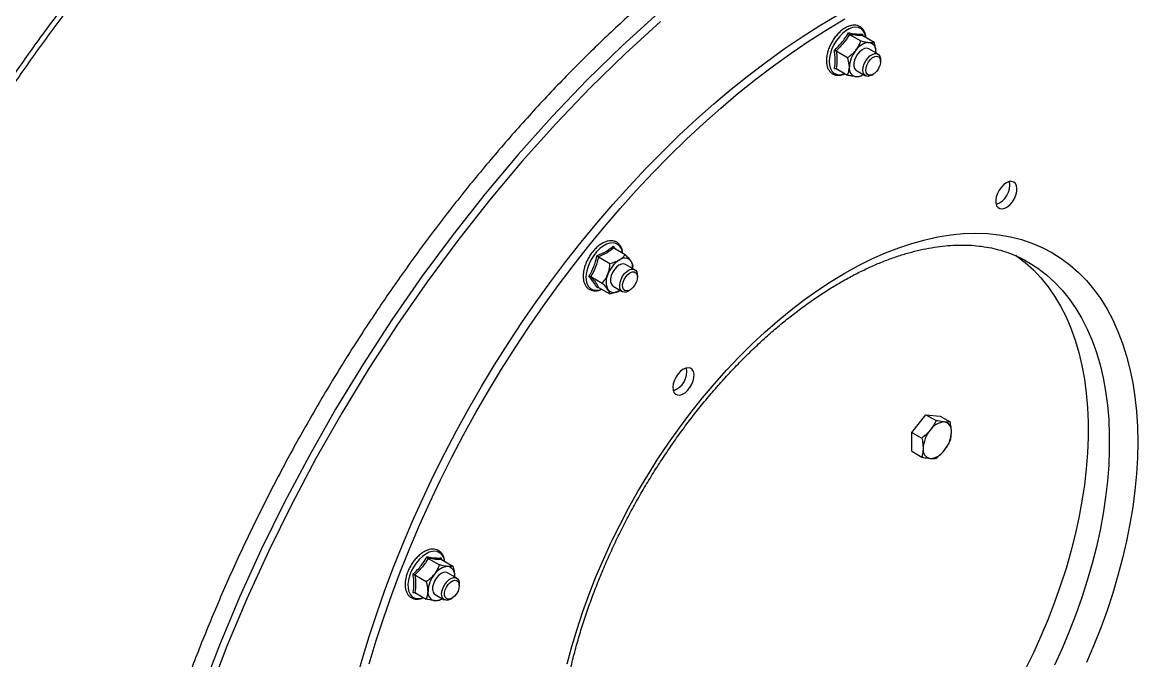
# Paper-space layout 'Sheet2' of a CAD drawing. Header units: millimetres. Extents: x 2 to 418, y 2 to 295.
# Drawn here: x 182.28 to 226.86, y 70.92 to 96.45 of the extents above; entities that cross this region are included whole.
import ezdxf

# ---------------------------------------------------------------- set-up
doc = ezdxf.new("R2010")
doc.units = ezdxf.units.MM

psp = doc.layouts.new('Sheet2')

# ---------------------------------------------------------------- linework, layer by layer
at = {"color": 7, "linetype": 'Continuous', "lineweight": 25}
for p, q in [((215.343, 95.965), (215.797, 95.702)), ((215.859, 95.98), (215.866, 95.924)), ((215.874, 95.917), (216.328, 95.655)), ((214.813, 95.305), (215.267, 95.043)), ((216.484, 95.176), (216.118, 95.387)), ((216.393, 95.229), (216.398, 95.261)), ((216.398, 95.261), (216.398, 95.226)), ((214.813, 94.598), (215.267, 94.335)), ((215.618, 94.521), (215.984, 94.31)), ((216.587, 94.88), (216.587, 94.947)), ((216.234, 94.335), (216.292, 94.369)), ((205.927, 87.425), (206.381, 87.163)), ((205.314, 87.072), (205.768, 86.81)), ((206.761, 86.555), (206.395, 86.766)), ((206.687, 86.728), (206.674, 86.605)), ((205.008, 86.283), (205.462, 86.02)), ((206.865, 86.259), (206.865, 86.326)), ((205.303, 85.851), (205.253, 85.828)), ((205.314, 85.847), (205.768, 85.585)), ((205.895, 85.9), (206.261, 85.689)), ((206.175, 85.739), (206.145, 85.721)), ((206.511, 85.714), (206.57, 85.748)), ((217.834, 80.051), (218.4, 80.755)), ((218.4, 80.755), (218.802, 80.523)), ((218.4, 80.755), (218.966, 80.704)), ((218.966, 80.704), (219.368, 80.472)), ((217.834, 80.051), (218.236, 79.819)), ((217.834, 79.297), (217.834, 80.051)), ((217.834, 79.297), (218.236, 79.065)), ((198.503, 75.015), (198.957, 74.753)), ((199.019, 75.031), (199.026, 74.975)), ((199.033, 74.968), (199.487, 74.706)), ((197.973, 74.356), (198.427, 74.094)), ((199.643, 74.227), (199.278, 74.438)), ((199.558, 74.311), (199.555, 74.278)), ((199.558, 74.311), (199.557, 74.277)), ((197.973, 73.649), (198.427, 73.386)), ((198.778, 73.572), (199.144, 73.361)), ((199.747, 73.931), (199.747, 73.998)), ((199.394, 73.386), (199.452, 73.42))]:
    psp.add_line(p, q, dxfattribs=at)
at = {"color": 8, "linetype": 'Continuous', "lineweight": 25}
for p, q in [((214.864, 94.568), (214.739, 94.586)), ((198.024, 73.619), (197.899, 73.637))]:
    psp.add_line(p, q, dxfattribs=at)
at = {"color": 7, "linetype": 'Continuous', "lineweight": 25, "flags": 128}
for points in [[(207.705, 96.827), (206.266, 95.516), (204.851, 94.133), (203.462, 92.683), (202.104, 91.168), (200.782, 89.594), (199.496, 87.963), (198.252, 86.282), (197.053, 84.553), (195.901, 82.783), (194.801, 80.974), (193.754, 79.132), (192.764, 77.263), (191.832, 75.371), (190.963, 73.461), (190.158, 71.537), (189.419, 69.606), (188.75, 67.679), (188.15, 65.755), (187.622, 63.838), (187.166, 61.933), (186.783, 60.047), (186.475, 58.183), (186.243, 56.346)], [(195.609, 70.046), (195.865, 70.966), (196.145, 71.888), (196.447, 72.812), (196.772, 73.736), (197.119, 74.659), (197.488, 75.58), (197.878, 76.498), (198.288, 77.412), (198.719, 78.321), (199.17, 79.224), (199.639, 80.119), (200.127, 81.005), (200.633, 81.881), (201.157, 82.747), (201.697, 83.601), (202.253, 84.443), (202.825, 85.27), (203.411, 86.083), (204.012, 86.879), (204.625, 87.659), (205.251, 88.421), (205.889, 89.165), (206.538, 89.889), (207.196, 90.592), (207.865, 91.274), (208.541, 91.934), (209.226, 92.57), (209.917, 93.183), (210.615, 93.772), (211.317, 94.335), (212.024, 94.873), (212.735, 95.384), (213.448, 95.867), (214.162, 96.323), (214.878, 96.751)], [(207.795, 96.483), (206.373, 95.188), (204.975, 93.822), (203.603, 92.39), (202.262, 90.893), (200.955, 89.338), (199.685, 87.728), (198.457, 86.067), (197.272, 84.359), (196.134, 82.61), (195.047, 80.824), (194.013, 79.004), (193.035, 77.158), (192.115, 75.288), (191.256, 73.401), (190.461, 71.501), (189.731, 69.594), (189.069, 67.688), (188.476, 65.784), (187.954, 63.889), (187.503, 62.005), (187.125, 60.139), (186.821, 58.295), (186.592, 56.478)], [(196.148, 70.802), (196.428, 71.725), (196.73, 72.648), (197.055, 73.572), (197.402, 74.496), (197.771, 75.417), (198.161, 76.335), (198.571, 77.249), (199.002, 78.158), (199.452, 79.06), (199.922, 79.955), (200.41, 80.842), (200.916, 81.718), (201.44, 82.584), (201.98, 83.438), (202.536, 84.279), (203.108, 85.107), (203.694, 85.919), (204.294, 86.716), (204.908, 87.496), (205.534, 88.258), (206.172, 89.001), (206.82, 89.725), (207.479, 90.429), (208.147, 91.111), (208.824, 91.77), (209.509, 92.407), (210.2, 93.02), (210.897, 93.609), (211.6, 94.172), (212.307, 94.709), (213.017, 95.22), (213.731, 95.704), (214.445, 96.16), (215.161, 96.587)], [(216.118, 95.387), (216.109, 95.392), (216.031, 95.411), (215.94, 95.396), (215.844, 95.348), (215.75, 95.271), (215.664, 95.17), (215.594, 95.054), (215.544, 94.93), (215.518, 94.808), (215.518, 94.697), (215.544, 94.605), (215.594, 94.538), (215.618, 94.521)], [(215.88, 94.539), (215.893, 94.657), (215.932, 94.781), (215.992, 94.902), (216.071, 95.012), (216.162, 95.101), (216.258, 95.165), (216.352, 95.196), (216.438, 95.195), (216.508, 95.159), (216.558, 95.093), (216.584, 95.001), (216.587, 94.947)], [(215.997, 94.539), (216.01, 94.647), (216.049, 94.761), (216.108, 94.87), (216.185, 94.964), (216.27, 95.036), (216.358, 95.079), (216.44, 95.09), (216.509, 95.066), (216.558, 95.011), (216.584, 94.929), (216.584, 94.827), (216.558, 94.715), (216.509, 94.603), (216.44, 94.5), (216.358, 94.415), (216.27, 94.357), (216.185, 94.33), (216.108, 94.337), (216.049, 94.377), (216.01, 94.446), (215.997, 94.539)], [(216.234, 94.335), (216.162, 94.302), (216.071, 94.287), (215.992, 94.306), (215.932, 94.357), (215.893, 94.437), (215.88, 94.539)], [(221.825, 90.085), (221.727, 90.076), (221.622, 90.033), (221.516, 89.959), (221.417, 89.859), (221.329, 89.738), (221.26, 89.605), (221.213, 89.468), (221.191, 89.335), (221.195, 89.215), (221.226, 89.115), (221.281, 89.042), (221.357, 89), (221.449, 88.991), (221.551, 89.018), (221.658, 89.076), (221.761, 89.164), (221.855, 89.275), (221.934, 89.403), (221.993, 89.54), (222.028, 89.676), (222.037, 89.803), (222.019, 89.914), (221.976, 90.001), (221.91, 90.059), (221.825, 90.085)], [(204.065, 70.797), (204.249, 71.49), (204.455, 72.186), (204.685, 72.884), (204.937, 73.582), (205.211, 74.278), (205.506, 74.971), (205.822, 75.66), (206.158, 76.343), (206.513, 77.019), (206.886, 77.686), (207.277, 78.343), (207.685, 78.988), (208.109, 79.621), (208.547, 80.239), (209, 80.841), (209.466, 81.426), (209.945, 81.993), (210.434, 82.541), (210.933, 83.068), (211.442, 83.574), (211.958, 84.057), (212.482, 84.516), (213.011, 84.95), (213.544, 85.359), (214.081, 85.74), (214.62, 86.095), (215.161, 86.421), (215.701, 86.719), (216.241, 86.987), (216.778, 87.225), (217.311, 87.433), (217.84, 87.609), (218.364, 87.754), (218.88, 87.868), (219.388, 87.949), (219.888, 87.999), (220.377, 88.016), (220.855, 88.001), (221.322, 87.954), (221.775, 87.874), (222.213, 87.763), (222.637, 87.62), (223.045, 87.446), (223.436, 87.24), (223.809, 87.004), (224.164, 86.738), (224.5, 86.443), (224.816, 86.118), (225.111, 85.766), (225.385, 85.386), (225.637, 84.979), (225.866, 84.546), (226.073, 84.089), (226.257, 83.608), (226.417, 83.104), (226.553, 82.578), (226.664, 82.032), (226.751, 81.466), (226.814, 80.882), (226.851, 80.28), (226.864, 79.663), (226.851, 79.032), (226.814, 78.388), (226.751, 77.732), (226.664, 77.065), (226.553, 76.39), (226.417, 75.707), (226.257, 75.019), (226.073, 74.326), (225.866, 73.629), (225.637, 72.932), (225.385, 72.234), (225.111, 71.538), (224.816, 70.844)], [(221.987, 87.132), (222.029, 87.103), (222.371, 86.84), (222.694, 86.547), (222.998, 86.225), (223.28, 85.876), (223.541, 85.499), (223.781, 85.097), (223.998, 84.668), (224.192, 84.216), (224.363, 83.74), (224.51, 83.242), (224.633, 82.722), (224.732, 82.182), (224.806, 81.624), (224.856, 81.048), (224.881, 80.455), (224.881, 79.848), (224.856, 79.227), (224.806, 78.593), (224.732, 77.949), (224.633, 77.295), (224.51, 76.633), (224.363, 75.965), (224.192, 75.292), (223.998, 74.615), (223.781, 73.937), (223.541, 73.258), (223.28, 72.579), (222.998, 71.904), (222.694, 71.232), (222.371, 70.566)], [(206.395, 86.766), (206.392, 86.768), (206.315, 86.789), (206.225, 86.777), (206.129, 86.732), (206.035, 86.657), (205.948, 86.558), (205.876, 86.443), (205.824, 86.319), (205.796, 86.196), (205.794, 86.084), (205.818, 85.99), (205.866, 85.922), (205.895, 85.9)], [(206.205, 85.741), (206.169, 85.823), (206.158, 85.927), (206.173, 86.046), (206.213, 86.17), (206.276, 86.291), (206.356, 86.399), (206.447, 86.487), (206.543, 86.547), (206.637, 86.576), (206.721, 86.572), (206.79, 86.534), (206.838, 86.465), (206.862, 86.371), (206.865, 86.326)], [(206.314, 85.77), (206.282, 85.846), (206.275, 85.944), (206.295, 86.054), (206.339, 86.168), (206.403, 86.274), (206.483, 86.364), (206.57, 86.429), (206.657, 86.464), (206.736, 86.466), (206.8, 86.434), (206.844, 86.371), (206.864, 86.284), (206.857, 86.178), (206.825, 86.065), (206.77, 85.954), (206.698, 85.855), (206.614, 85.777), (206.526, 85.726), (206.442, 85.707), (206.369, 85.723), (206.314, 85.77)], [(208.496, 82.39), (208.412, 82.267), (208.346, 82.133), (208.302, 81.995), (208.285, 81.864), (208.294, 81.747), (208.329, 81.651), (208.387, 81.583), (208.466, 81.546), (208.561, 81.544), (208.664, 81.575), (208.771, 81.639), (208.873, 81.732), (208.965, 81.846), (209.041, 81.976), (209.096, 82.113), (209.127, 82.248), (209.131, 82.373), (209.109, 82.481), (209.062, 82.563), (208.992, 82.616), (208.905, 82.636), (208.805, 82.621), (208.7, 82.573), (208.594, 82.494), (208.496, 82.39)], [(199.278, 74.438), (199.205, 74.461), (199.115, 74.451), (199.02, 74.409), (198.925, 74.336), (198.837, 74.239), (198.764, 74.125), (198.71, 74.002), (198.68, 73.878), (198.676, 73.765), (198.697, 73.669), (198.744, 73.598), (198.778, 73.572)], [(199.217, 73.339), (199.141, 73.363), (199.083, 73.419), (199.049, 73.503), (199.04, 73.609), (199.058, 73.728), (199.1, 73.853), (199.164, 73.973), (199.245, 74.079), (199.337, 74.165), (199.434, 74.223), (199.527, 74.249), (199.61, 74.242), (199.678, 74.201), (199.724, 74.13), (199.746, 74.035), (199.747, 73.998)], [(199.305, 73.38), (199.236, 73.404), (199.186, 73.459), (199.16, 73.541), (199.16, 73.643), (199.186, 73.755), (199.236, 73.867), (199.305, 73.97), (199.386, 74.055), (199.474, 74.113), (199.56, 74.14), (199.636, 74.133), (199.696, 74.093), (199.734, 74.024), (199.747, 73.931), (199.734, 73.823), (199.696, 73.709), (199.636, 73.6), (199.56, 73.505), (199.474, 73.433), (199.386, 73.39), (199.305, 73.38)], [(199.394, 73.386), (199.306, 73.348), (199.217, 73.339)]]:
    psp.add_lwpolyline(points, dxfattribs=at)
at = {"color": 8, "linetype": 'Continuous', "lineweight": 25, "flags": 128}
for points in [[(215.993, 95.848), (215.989, 95.874), (215.952, 96.003), (215.892, 96.109), (215.81, 96.186), (215.71, 96.234), (215.595, 96.25), (215.468, 96.234), (215.335, 96.185), (215.199, 96.107), (215.066, 96.001), (214.939, 95.872), (214.824, 95.723), (214.724, 95.56), (214.642, 95.387), (214.582, 95.212), (214.545, 95.04), (214.532, 94.877), (214.545, 94.728), (214.582, 94.599), (214.642, 94.494), (214.724, 94.416), (214.824, 94.369), (214.939, 94.353), (215.066, 94.369), (215.157, 94.399)], [(206.181, 87.472), (206.102, 87.554), (206.005, 87.607), (205.892, 87.628), (205.767, 87.617), (205.635, 87.574), (205.499, 87.501), (205.365, 87.4), (205.237, 87.274), (205.12, 87.128), (205.017, 86.966), (204.932, 86.795), (204.868, 86.62), (204.827, 86.447), (204.81, 86.282), (204.818, 86.131), (204.851, 85.998), (204.908, 85.889), (204.986, 85.806), (205.084, 85.753), (205.197, 85.732), (205.322, 85.743), (205.434, 85.778)], [(222.465, 86.877), (222.517, 86.847), (222.877, 86.613), (223.22, 86.35), (223.543, 86.057), (223.846, 85.735), (224.129, 85.386), (224.39, 85.01), (224.629, 84.607), (224.846, 84.179), (225.04, 83.726), (225.211, 83.25), (225.358, 82.752), (225.481, 82.232), (225.58, 81.693), (225.655, 81.134), (225.704, 80.558), (225.729, 79.965), (225.729, 79.358), (225.704, 78.737), (225.655, 78.103), (225.58, 77.459), (225.481, 76.805), (225.358, 76.144), (225.211, 75.475), (225.04, 74.802), (224.846, 74.126), (224.629, 73.447), (224.39, 72.768), (224.129, 72.09), (223.846, 71.414), (223.543, 70.742)], [(198.794, 75.299), (198.671, 75.293), (198.539, 75.256), (198.404, 75.187), (198.27, 75.09), (198.14, 74.968), (198.021, 74.825), (197.915, 74.666), (197.827, 74.496), (197.759, 74.322), (197.714, 74.148), (197.693, 73.981), (197.698, 73.827), (197.727, 73.691), (197.779, 73.577), (197.854, 73.49), (197.949, 73.432), (198.059, 73.405), (198.183, 73.411), (198.314, 73.449), (198.317, 73.45)]]:
    psp.add_lwpolyline(points, dxfattribs=at)
at = {"color": 7, "linetype": 'Continuous', "lineweight": 25}
for centre, radius, start, end in [((216.174, 94.954), 0.685, 93.4301, 146.5645), ((216.073, 95.314), 0.33, 350.7487, 79.4527), ((216.488, 94.595), 1.151, 140.2282, 177.3604), ((215.663, 94.595), 0.33, 170.7484, 259.4523), ((215.617, 94.758), 0.487, 268.3879, 305.2346), ((220.928, 89.934), 0.821, 289.8949, 10.1104), ((206.766, 85.976), 1.151, 122.6374, 159.7732), ((206.354, 86.69), 0.33, 40.5322, 129.2495), ((206.178, 86.646), 0.499, 355.2205, 31.158), ((206.298, 86.068), 0.685, 153.4366, 206.5634), ((205.937, 85.976), 0.33, 220.5331, 309.2474), ((206.372, 85.886), 0.222, 220.956, 308.8395), ((208.023, 82.484), 0.821, 289.8952, 10.1101), ((219.179, 79.739), 0.73, 93.4303, 146.5643), ((219.071, 80.122), 0.352, 350.7477, 79.4537), ((219.513, 79.356), 1.228, 140.2274, 177.3612), ((218.192, 80.122), 1.228, 320.2274, 357.3612), ((218.634, 79.356), 0.352, 170.7464, 259.4551), ((218.526, 79.739), 0.73, 273.4285, 326.5662), ((199.334, 74.005), 0.685, 93.4305, 146.5641), ((199.233, 74.364), 0.33, 350.7483, 79.4525), ((199.647, 73.646), 1.151, 140.2282, 177.3607), ((198.823, 73.646), 0.33, 170.7486, 259.4528), ((198.776, 73.809), 0.487, 268.3861, 305.2363)]:
    psp.add_arc(centre, radius, start, end, dxfattribs=at)
at = {"color": 8, "linetype": 'Continuous', "lineweight": 25}
for centre, radius, start, end in [((205.685, 87.15), 0.591, 7.4287, 32.9644), ((198.737, 74.886), 0.417, 1.7182, 82.0555)]:
    psp.add_arc(centre, radius, start, end, dxfattribs=at)
at = {"color": 7, "linetype": 'Continuous', "lineweight": 25}
for points, knots in [([(199.677, 111.413), (199.319, 111.203), (198.608, 110.786), (197.538, 110.102), (196.456, 109.367), (195.343, 108.562), (194.204, 107.686), (193.057, 106.749), (191.927, 105.771), (190.83, 104.768), (189.669, 103.65), (188.453, 102.41), (187.182, 101.032), (185.949, 99.614), (184.747, 98.149), (183.578, 96.639), (182.444, 95.086), (181.287, 93.407), (180.118, 91.597), (178.949, 89.655), (177.841, 87.676), (176.799, 85.667), (175.828, 83.639), (174.982, 81.717), (174.252, 79.918), (173.752, 78.581), (173.403, 77.593), (173.177, 76.93), (172.945, 76.227), (172.7, 75.45), (172.442, 74.59), (172.174, 73.647), (171.903, 72.626), (171.633, 71.528), (171.372, 70.364), (171.125, 69.135), (170.898, 67.847), (170.694, 66.494), (170.59, 65.581), (170.536, 65.112)], [0, 0, 0, 0, 0.025292, 0.050233, 0.075688, 0.10214, 0.12959, 0.157443, 0.185053, 0.212045, 0.23842, 0.271752, 0.304302, 0.336805, 0.369306, 0.401804, 0.434301, 0.466797, 0.504707, 0.542616, 0.580525, 0.618435, 0.656345, 0.693917, 0.724959, 0.755525, 0.767403, 0.779224, 0.791922, 0.806047, 0.821897, 0.839227, 0.858038, 0.878331, 0.900105, 0.922933, 0.947191, 0.972879, 1, 1, 1, 1]), ([(199.912, 111.38), (199.407, 111.081), (198.396, 110.482), (196.883, 109.472), (195.378, 108.383), (193.884, 107.209), (192.407, 105.957), (190.95, 104.629), (189.516, 103.228), (188.109, 101.759), (186.734, 100.224), (185.394, 98.629), (184.092, 96.978), (182.832, 95.274), (181.618, 93.523), (180.451, 91.729), (179.337, 89.897), (178.277, 88.032), (177.274, 86.138), (176.331, 84.221), (175.451, 82.286), (174.636, 80.337), (173.888, 78.382), (173.209, 76.425), (172.601, 74.472), (172.066, 72.526), (171.604, 70.592), (171.218, 68.678), (170.903, 66.784), (170.757, 65.546), (170.685, 64.927)], [0, 0, 0, 0, 0.035726, 0.071453, 0.107179, 0.142905, 0.178631, 0.214357, 0.250083, 0.285809, 0.321536, 0.357262, 0.392988, 0.428714, 0.46444, 0.500167, 0.535893, 0.571619, 0.607345, 0.643071, 0.678797, 0.714524, 0.75025, 0.785928, 0.821607, 0.857286, 0.892964, 0.928643, 0.964321, 1, 1, 1, 1]), ([(214.762, 102.808), (214.256, 102.509), (213.246, 101.911), (211.735, 100.902), (210.231, 99.814), (208.74, 98.642), (207.264, 97.391), (205.808, 96.064), (204.374, 94.665), (202.968, 93.196), (201.592, 91.662), (200.251, 90.067), (198.949, 88.415), (197.688, 86.711), (196.473, 84.96), (195.306, 83.166), (194.191, 81.333), (193.13, 79.467), (192.127, 77.573), (191.184, 75.655), (190.303, 73.719), (189.487, 71.77), (188.739, 69.815), (188.06, 67.857), (187.452, 65.903), (186.916, 63.956), (186.453, 62.022), (186.067, 60.107), (185.752, 58.212), (185.606, 56.974), (185.534, 56.355)], [0, 0, 0, 0, 0.035691, 0.071381, 0.107072, 0.142762, 0.178453, 0.214143, 0.249834, 0.285572, 0.32131, 0.357048, 0.392786, 0.428524, 0.464262, 0.5, 0.535738, 0.571476, 0.607214, 0.642952, 0.67869, 0.714428, 0.750166, 0.785857, 0.821547, 0.857238, 0.892928, 0.928619, 0.964309, 1, 1, 1, 1]), ([(216.003, 95.843), (215.997, 95.886), (215.984, 95.977), (215.935, 96.097), (215.863, 96.2), (215.771, 96.275), (215.663, 96.321), (215.545, 96.337), (215.42, 96.325), (215.288, 96.284), (215.154, 96.216), (215.021, 96.121), (214.893, 96.003), (214.775, 95.866), (214.669, 95.714), (214.579, 95.551), (214.507, 95.381), (214.456, 95.21), (214.426, 95.042), (214.419, 94.882), (214.436, 94.734), (214.478, 94.602), (214.543, 94.491), (214.63, 94.407), (214.733, 94.352), (214.848, 94.326), (214.972, 94.331), (215.078, 94.354), (215.143, 94.385), (215.164, 94.395)], [0, 0, 0, 0, 0.03435, 0.073282, 0.111603, 0.148844, 0.185185, 0.221329, 0.258003, 0.29561, 0.333938, 0.372569, 0.411193, 0.449743, 0.488234, 0.526707, 0.565203, 0.603763, 0.642436, 0.681269, 0.720268, 0.759277, 0.797852, 0.835449, 0.872001, 0.908156, 0.94459, 0.981907, 1, 1, 1, 1]), ([(214.739, 95.333), (214.768, 95.36), (214.914, 95.496), (215.116, 95.724), (215.247, 95.943), (215.299, 96.03)], [0, 0, 0, 0, 0.130524, 0.655233, 1, 1, 1, 1]), ([(215.343, 95.965), (215.27, 95.848), (215.121, 95.612), (214.917, 95.408), (214.813, 95.305)], [0, 0, 0, 0, 0.492242, 1, 1, 1, 1]), ([(215.299, 96.03), (215.328, 96.025), (215.473, 95.998), (215.674, 95.973), (215.807, 95.978), (215.859, 95.98)], [0, 0, 0, 0, 0.130524, 0.655234, 1, 1, 1, 1]), ([(215.299, 96.03), (215.299, 96.03), (215.301, 96.023), (215.306, 96.009), (215.316, 95.991), (215.329, 95.974), (215.339, 95.968), (215.343, 95.965)], [0, 0, 0, 0, 0.00613, 0.267776, 0.528772, 0.763917, 1, 1, 1, 1]), ([(215.874, 95.917), (215.8, 95.917), (215.652, 95.917), (215.447, 95.948), (215.343, 95.965)], [0, 0, 0, 0, 0.492246, 1, 1, 1, 1]), ([(215.874, 95.917), (215.869, 95.92), (215.861, 95.927), (215.855, 95.942), (215.853, 95.96), (215.857, 95.973), (215.859, 95.98), (215.859, 95.98)], [0, 0, 0, 0, 0.2360836, 0.471239, 0.7322227, 0.9938947, 1, 1, 1, 1]), ([(215.603, 95.332), (215.637, 95.379), (215.707, 95.477), (215.764, 95.604), (215.79, 95.68), (215.797, 95.702)], [0, 0, 0, 0, 0.406297, 0.827273, 1, 1, 1, 1]), ([(215.797, 95.702), (215.857, 95.688), (215.979, 95.659), (216.085, 95.642), (216.132, 95.638), (216.133, 95.638)], [0, 0, 0, 0, 0.484333, 0.986326, 1, 1, 1, 1]), ([(216.133, 95.638), (216.168, 95.636), (216.238, 95.632), (216.294, 95.643), (216.32, 95.652), (216.328, 95.655)], [0, 0, 0, 0, 0.406291, 0.827272, 1, 1, 1, 1]), ([(216.398, 95.261), (216.398, 95.269), (216.397, 95.368), (216.373, 95.504), (216.335, 95.63), (216.328, 95.655)], [0, 0, 0, 0, 0.066694, 0.814091, 1, 1, 1, 1]), ([(214.739, 94.586), (214.744, 94.616), (214.77, 94.764), (214.783, 95.01), (214.751, 95.241), (214.739, 95.333)], [0, 0, 0, 0, 0.1305201, 0.6552343, 1, 1, 1, 1]), ([(214.739, 95.333), (214.739, 95.333), (214.745, 95.332), (214.758, 95.328), (214.778, 95.321), (214.797, 95.313), (214.808, 95.308), (214.813, 95.305)], [0, 0, 0, 0, 0.0061053, 0.2677773, 0.528761, 0.7639164, 1, 1, 1, 1]), ([(214.813, 95.305), (214.827, 95.181), (214.855, 94.929), (214.827, 94.709), (214.813, 94.598)], [0, 0, 0, 0, 0.492242, 1, 1, 1, 1]), ([(215.267, 95.043), (215.327, 95.083), (215.449, 95.166), (215.555, 95.272), (215.602, 95.33), (215.603, 95.332)], [0, 0, 0, 0, 0.484342, 0.986325, 1, 1, 1, 1]), ([(215.338, 94.648), (215.338, 94.656), (215.337, 94.756), (215.312, 94.891), (215.274, 95.017), (215.267, 95.043)], [0, 0, 0, 0, 0.066694, 0.814091, 1, 1, 1, 1]), ([(214.739, 94.586), (214.739, 94.586), (214.745, 94.59), (214.758, 94.598), (214.778, 94.603), (214.797, 94.604), (214.808, 94.6), (214.813, 94.598)], [0, 0, 0, 0, 0.0061053, 0.2677773, 0.528761, 0.7639164, 1, 1, 1, 1]), ([(215.267, 94.335), (215.278, 94.359), (215.318, 94.448), (215.33, 94.564), (215.338, 94.648)], [0, 0, 0, 0, 0.266124, 1, 1, 1, 1]), ([(215.603, 94.271), (215.563, 94.276), (215.482, 94.286), (215.362, 94.312), (215.289, 94.33), (215.267, 94.335)], [0, 0, 0, 0, 0.406291, 0.827267, 1, 1, 1, 1]), ([(215.797, 94.288), (215.775, 94.281), (215.729, 94.267), (215.651, 94.267), (215.604, 94.271), (215.603, 94.271)], [0, 0, 0, 0, 0.484342, 0.9863257, 1, 1, 1, 1]), ([(215.898, 94.36), (215.886, 94.35), (215.854, 94.324), (215.819, 94.302), (215.797, 94.288)], [0, 0, 0, 0, 0.376488, 1, 1, 1, 1]), ([(203.693, 66.478), (203.693, 66.577), (203.695, 66.864), (203.714, 67.349), (203.757, 67.938), (203.822, 68.538), (203.909, 69.147), (204.016, 69.765), (204.145, 70.391), (204.295, 71.022), (204.466, 71.659), (204.658, 72.298), (204.869, 72.94), (205.101, 73.583), (205.351, 74.224), (205.621, 74.864), (205.909, 75.501), (206.214, 76.133), (206.537, 76.76), (206.876, 77.379), (207.231, 77.989), (207.601, 78.59), (207.985, 79.18), (208.383, 79.758), (208.793, 80.323), (209.216, 80.873), (209.649, 81.407), (210.092, 81.925), (210.544, 82.425), (211.004, 82.906), (211.471, 83.367), (211.945, 83.808), (212.423, 84.228), (212.906, 84.625), (213.391, 84.999), (213.878, 85.35), (214.366, 85.676), (214.854, 85.977), (215.34, 86.252), (215.824, 86.502), (216.305, 86.726), (216.781, 86.923), (217.252, 87.093), (217.717, 87.236), (218.174, 87.352), (218.623, 87.441), (219.064, 87.504), (219.495, 87.539), (219.915, 87.547), (220.326, 87.527), (220.725, 87.481), (221.114, 87.408), (221.49, 87.307), (221.854, 87.178), (222.18, 87.035), (222.377, 86.924), (222.464, 86.875)], [0, 0, 0, 0, 0.009758, 0.028376, 0.047004, 0.06564, 0.084286, 0.102943, 0.121611, 0.140289, 0.158977, 0.177674, 0.196381, 0.215095, 0.233816, 0.252544, 0.271276, 0.290012, 0.308752, 0.327493, 0.346236, 0.364978, 0.383719, 0.402457, 0.421192, 0.439922, 0.458646, 0.477364, 0.496073, 0.514775, 0.533466, 0.552148, 0.570818, 0.589476, 0.608122, 0.626755, 0.645377, 0.663987, 0.682587, 0.701179, 0.719766, 0.738352, 0.756941, 0.775541, 0.794159, 0.812807, 0.8315, 0.850252, 0.869084, 0.888014, 0.907065, 0.926253, 0.94559, 0.96508, 0.984709, 1, 1, 1, 1]), ([(206.277, 87.252), (206.276, 87.256), (206.273, 87.311), (206.245, 87.399), (206.206, 87.482), (206.167, 87.539), (206.124, 87.593), (206.045, 87.656), (205.938, 87.701), (205.82, 87.716), (205.694, 87.703), (205.562, 87.662), (205.428, 87.592), (205.295, 87.497), (205.167, 87.379), (205.05, 87.241), (204.944, 87.088), (204.855, 86.925), (204.783, 86.756), (204.732, 86.585), (204.702, 86.417), (204.696, 86.257), (204.714, 86.109), (204.756, 85.977), (204.822, 85.868), (204.91, 85.784), (205.013, 85.73), (205.129, 85.705), (205.252, 85.71), (205.358, 85.733), (205.422, 85.764), (205.442, 85.773)], [0, 0, 0, 0, 0.003048, 0.042405, 0.078333, 0.084557, 0.105674, 0.142934, 0.179551, 0.215989, 0.252979, 0.290911, 0.329559, 0.368504, 0.407436, 0.446295, 0.485094, 0.523875, 0.562682, 0.601554, 0.640542, 0.67969, 0.719005, 0.758324, 0.797191, 0.835061, 0.871886, 0.908327, 0.945071, 0.982712, 1, 1, 1, 1]), ([(205.253, 87.122), (205.286, 87.135), (205.45, 87.2), (205.681, 87.318), (205.838, 87.445), (205.9, 87.495)], [0, 0, 0, 0, 0.130523, 0.655233, 1, 1, 1, 1]), ([(205.927, 87.425), (205.84, 87.359), (205.664, 87.225), (205.432, 87.124), (205.314, 87.072)], [0, 0, 0, 0, 0.492242, 1, 1, 1, 1]), ([(205.927, 87.425), (205.922, 87.429), (205.913, 87.435), (205.904, 87.453), (205.899, 87.473), (205.899, 87.488), (205.9, 87.495), (205.9, 87.495)], [0, 0, 0, 0, 0.2360729, 0.4712236, 0.7322321, 0.9938784, 1, 1, 1, 1]), ([(204.929, 86.288), (204.948, 86.321), (205.044, 86.487), (205.166, 86.762), (205.228, 87.02), (205.253, 87.122)], [0, 0, 0, 0, 0.130523, 0.655234, 1, 1, 1, 1]), ([(205.314, 87.072), (205.278, 86.934), (205.204, 86.655), (205.074, 86.408), (205.008, 86.283)], [0, 0, 0, 0, 0.492241, 1, 1, 1, 1]), ([(205.253, 87.122), (205.253, 87.122), (205.257, 87.117), (205.267, 87.108), (205.283, 87.094), (205.299, 87.081), (205.309, 87.075), (205.314, 87.072)], [0, 0, 0, 0, 0.006122, 0.267769, 0.528779, 0.763926, 1, 1, 1, 1]), ([(205.768, 86.81), (205.835, 86.826), (205.969, 86.861), (206.089, 86.913), (206.144, 86.945), (206.145, 86.946)], [0, 0, 0, 0, 0.484342, 0.986326, 1, 1, 1, 1]), ([(206.145, 86.946), (206.185, 86.972), (206.267, 87.025), (206.337, 87.102), (206.371, 87.149), (206.381, 87.163)], [0, 0, 0, 0, 0.406293, 0.82727, 1, 1, 1, 1]), ([(206.605, 86.905), (206.601, 86.91), (206.557, 86.971), (206.48, 87.06), (206.397, 87.146), (206.381, 87.163)], [0, 0, 0, 0, 0.06669, 0.8141, 1, 1, 1, 1]), ([(205.686, 86.374), (205.705, 86.431), (205.743, 86.547), (205.762, 86.696), (205.767, 86.784), (205.768, 86.81)], [0, 0, 0, 0, 0.406294, 0.827271, 1, 1, 1, 1]), ([(206.687, 86.728), (206.685, 86.74), (206.677, 86.786), (206.635, 86.854), (206.605, 86.905)], [0, 0, 0, 0, 0.2661291, 1, 1, 1, 1]), ([(204.929, 86.288), (204.93, 86.288), (204.936, 86.29), (204.951, 86.293), (204.972, 86.293), (204.993, 86.29), (205.003, 86.285), (205.008, 86.283)], [0, 0, 0, 0, 0.00613, 0.267762, 0.528773, 0.763919, 1, 1, 1, 1]), ([(205.253, 85.828), (205.244, 85.845), (205.2, 85.932), (205.103, 86.082), (204.979, 86.23), (204.929, 86.288)], [0, 0, 0, 0, 0.130518, 0.655232, 1, 1, 1, 1]), ([(205.008, 86.283), (205.072, 86.203), (205.202, 86.042), (205.277, 85.913), (205.314, 85.847)], [0, 0, 0, 0, 0.492241, 1, 1, 1, 1]), ([(205.462, 86.02), (205.505, 86.071), (205.591, 86.174), (205.658, 86.302), (205.685, 86.372), (205.686, 86.374)], [0, 0, 0, 0, 0.484344, 0.986322, 1, 1, 1, 1]), ([(205.253, 85.828), (205.253, 85.828), (205.257, 85.834), (205.267, 85.843), (205.283, 85.851), (205.299, 85.853), (205.309, 85.849), (205.314, 85.847)], [0, 0, 0, 0, 0.006122, 0.267729, 0.528753, 0.763913, 1, 1, 1, 1]), ([(205.686, 85.762), (205.682, 85.767), (205.639, 85.828), (205.562, 85.917), (205.479, 86.003), (205.462, 86.02)], [0, 0, 0, 0, 0.066691, 0.8141, 1, 1, 1, 1]), ([(205.768, 85.585), (205.766, 85.597), (205.758, 85.643), (205.717, 85.711), (205.686, 85.762)], [0, 0, 0, 0, 0.266127, 1, 1, 1, 1]), ([(206.145, 85.721), (206.1, 85.698), (206.007, 85.65), (205.874, 85.61), (205.792, 85.591), (205.768, 85.585)], [0, 0, 0, 0, 0.406293, 0.82727, 1, 1, 1, 1]), ([(206.172, 85.74), (206.165, 85.734), (206.157, 85.727), (206.147, 85.722), (206.145, 85.721)], [0, 0, 0, 0, 0.858795, 1, 1, 1, 1]), ([(218.802, 80.523), (218.77, 80.458), (218.706, 80.326), (218.615, 80.203), (218.57, 80.142)], [0, 0, 0, 0, 0.495456, 1, 1, 1, 1]), ([(219.135, 80.468), (219.051, 80.479), (218.947, 80.493), (218.825, 80.518), (218.802, 80.523)], [0, 0, 0, 0, 0.8113, 1, 1, 1, 1]), ([(219.368, 80.472), (219.315, 80.467), (219.249, 80.46), (219.155, 80.467), (219.135, 80.468)], [0, 0, 0, 0, 0.785616, 1, 1, 1, 1]), ([(219.418, 80.066), (219.418, 80.075), (219.418, 80.143), (219.407, 80.277), (219.381, 80.407), (219.368, 80.472)], [0, 0, 0, 0, 0.070084, 0.530783, 1, 1, 1, 1]), ([(218.57, 80.142), (218.563, 80.134), (218.512, 80.071), (218.405, 79.958), (218.293, 79.866), (218.236, 79.819)], [0, 0, 0, 0, 0.070085, 0.530785, 1, 1, 1, 1]), ([(218.236, 79.819), (218.25, 79.75), (218.279, 79.61), (218.284, 79.479), (218.287, 79.413)], [0, 0, 0, 0, 0.4954521, 1, 1, 1, 1]), ([(219.368, 79.718), (219.382, 79.771), (219.41, 79.878), (219.416, 80.003), (219.418, 80.066)], [0, 0, 0, 0, 0.495458, 1, 1, 1, 1]), ([(218.287, 79.413), (218.287, 79.404), (218.286, 79.336), (218.275, 79.215), (218.249, 79.115), (218.236, 79.065)], [0, 0, 0, 0, 0.070083, 0.530777, 1, 1, 1, 1]), ([(219.135, 79.337), (219.142, 79.345), (219.192, 79.409), (219.277, 79.534), (219.337, 79.656), (219.368, 79.718)], [0, 0, 0, 0, 0.070086, 0.530782, 1, 1, 1, 1]), ([(218.236, 79.065), (218.259, 79.06), (218.381, 79.035), (218.485, 79.021), (218.57, 79.01)], [0, 0, 0, 0, 0.188689, 1, 1, 1, 1]), ([(218.57, 79.01), (218.59, 79.009), (218.683, 79.002), (218.75, 79.009), (218.802, 79.014)], [0, 0, 0, 0, 0.214369, 1, 1, 1, 1]), ([(218.802, 79.014), (218.862, 79.063), (218.983, 79.162), (219.084, 79.278), (219.135, 79.337)], [0, 0, 0, 0, 0.495465, 1, 1, 1, 1]), ([(199.16, 74.895), (199.158, 74.921), (199.152, 74.998), (199.114, 75.108), (199.05, 75.219), (198.964, 75.304), (198.859, 75.361), (198.759, 75.383), (198.653, 75.385), (198.543, 75.367), (198.41, 75.319), (198.275, 75.242), (198.144, 75.14), (198.018, 75.017), (197.903, 74.875), (197.802, 74.719), (197.717, 74.554), (197.65, 74.384), (197.605, 74.213), (197.581, 74.047), (197.581, 73.889), (197.605, 73.745), (197.654, 73.619), (197.726, 73.515), (197.818, 73.439), (197.925, 73.393), (198.042, 73.375), (198.168, 73.388), (198.263, 73.413), (198.316, 73.44), (198.325, 73.445)], [0, 0, 0, 0, 0.020576, 0.059598, 0.098201, 0.135836, 0.172417, 0.209999, 0.230881, 0.268104, 0.305959, 0.34442, 0.383078, 0.421691, 0.460229, 0.498718, 0.537201, 0.575717, 0.614312, 0.653035, 0.691923, 0.730966, 0.769915, 0.808269, 0.845547, 0.88191, 0.918058, 0.954717, 0.992307, 1, 1, 1, 1]), ([(197.899, 74.384), (197.928, 74.411), (198.074, 74.547), (198.276, 74.775), (198.407, 74.994), (198.459, 75.081)], [0, 0, 0, 0, 0.130524, 0.655235, 1, 1, 1, 1]), ([(198.503, 75.015), (198.43, 74.899), (198.281, 74.663), (198.077, 74.459), (197.973, 74.356)], [0, 0, 0, 0, 0.4922425, 1, 1, 1, 1]), ([(198.459, 75.081), (198.488, 75.075), (198.632, 75.049), (198.834, 75.024), (198.966, 75.029), (199.019, 75.031)], [0, 0, 0, 0, 0.130524, 0.655233, 1, 1, 1, 1]), ([(198.503, 75.015), (198.498, 75.019), (198.489, 75.025), (198.476, 75.041), (198.466, 75.06), (198.461, 75.074), (198.459, 75.081), (198.459, 75.081)], [0, 0, 0, 0, 0.236083, 0.471228, 0.732224, 0.99387, 1, 1, 1, 1]), ([(199.033, 74.968), (198.96, 74.968), (198.811, 74.967), (198.607, 74.999), (198.503, 75.015)], [0, 0, 0, 0, 0.492242, 1, 1, 1, 1]), ([(199.033, 74.968), (199.029, 74.971), (199.021, 74.978), (199.014, 74.993), (199.013, 75.011), (199.016, 75.024), (199.019, 75.031), (199.019, 75.031)], [0, 0, 0, 0, 0.236082, 0.471231, 0.732228, 0.993884, 1, 1, 1, 1]), ([(198.763, 74.383), (198.797, 74.43), (198.867, 74.527), (198.923, 74.655), (198.949, 74.731), (198.957, 74.753)], [0, 0, 0, 0, 0.40629, 0.82727, 1, 1, 1, 1]), ([(199.293, 74.689), (199.287, 74.689), (199.212, 74.696), (199.096, 74.719), (198.98, 74.748), (198.957, 74.753)], [0, 0, 0, 0, 0.066691, 0.814097, 1, 1, 1, 1]), ([(199.487, 74.706), (199.476, 74.702), (199.432, 74.686), (199.352, 74.687), (199.293, 74.689)], [0, 0, 0, 0, 0.266132, 1, 1, 1, 1]), ([(199.487, 74.706), (199.506, 74.64), (199.544, 74.506), (199.558, 74.376), (199.558, 74.313), (199.558, 74.311)], [0, 0, 0, 0, 0.484339, 0.986313, 1, 1, 1, 1]), ([(197.899, 73.637), (197.904, 73.666), (197.929, 73.815), (197.942, 74.061), (197.911, 74.292), (197.899, 74.384)], [0, 0, 0, 0, 0.13052, 0.655234, 1, 1, 1, 1]), ([(197.899, 74.384), (197.899, 74.384), (197.905, 74.382), (197.918, 74.379), (197.938, 74.372), (197.957, 74.364), (197.967, 74.358), (197.973, 74.356)], [0, 0, 0, 0, 0.006116, 0.267772, 0.528767, 0.763918, 1, 1, 1, 1]), ([(197.973, 74.356), (197.986, 74.232), (198.015, 73.98), (197.987, 73.76), (197.973, 73.649)], [0, 0, 0, 0, 0.492242, 1, 1, 1, 1]), ([(198.427, 74.094), (198.487, 74.134), (198.608, 74.217), (198.714, 74.323), (198.761, 74.381), (198.763, 74.383)], [0, 0, 0, 0, 0.48434, 0.986321, 1, 1, 1, 1]), ([(198.497, 73.699), (198.495, 73.75), (198.489, 73.854), (198.458, 73.99), (198.434, 74.07), (198.427, 74.094)], [0, 0, 0, 0, 0.4062938, 0.8272715, 1, 1, 1, 1]), ([(197.899, 73.637), (197.899, 73.637), (197.905, 73.641), (197.918, 73.649), (197.938, 73.654), (197.957, 73.655), (197.967, 73.651), (197.973, 73.649)], [0, 0, 0, 0, 0.006116, 0.267742, 0.528764, 0.763917, 1, 1, 1, 1]), ([(198.427, 73.386), (198.445, 73.431), (198.483, 73.521), (198.497, 73.635), (198.497, 73.697), (198.497, 73.699)], [0, 0, 0, 0, 0.484345, 0.986326, 1, 1, 1, 1]), ([(198.763, 73.322), (198.756, 73.322), (198.681, 73.33), (198.566, 73.352), (198.45, 73.381), (198.427, 73.386)], [0, 0, 0, 0, 0.066698, 0.814099, 1, 1, 1, 1]), ([(198.957, 73.339), (198.945, 73.335), (198.902, 73.319), (198.821, 73.321), (198.763, 73.322)], [0, 0, 0, 0, 0.266132, 1, 1, 1, 1]), ([(199.058, 73.411), (199.046, 73.401), (199.014, 73.375), (198.979, 73.353), (198.957, 73.339)], [0, 0, 0, 0, 0.376508, 1, 1, 1, 1])]:
    psp.add_open_spline(points, degree=3, knots=knots, dxfattribs=at)
at = {"color": 8, "linetype": 'Continuous', "lineweight": 25}
psp.add_open_spline([(205.9, 87.495), (205.919, 87.472), (205.948, 87.437), (205.97, 87.406), (205.977, 87.396)], degree=3, knots=[0, 0, 0, 0, 0.6707325, 1, 1, 1, 1], dxfattribs=at)

doc.saveas('drawing.dxf')
